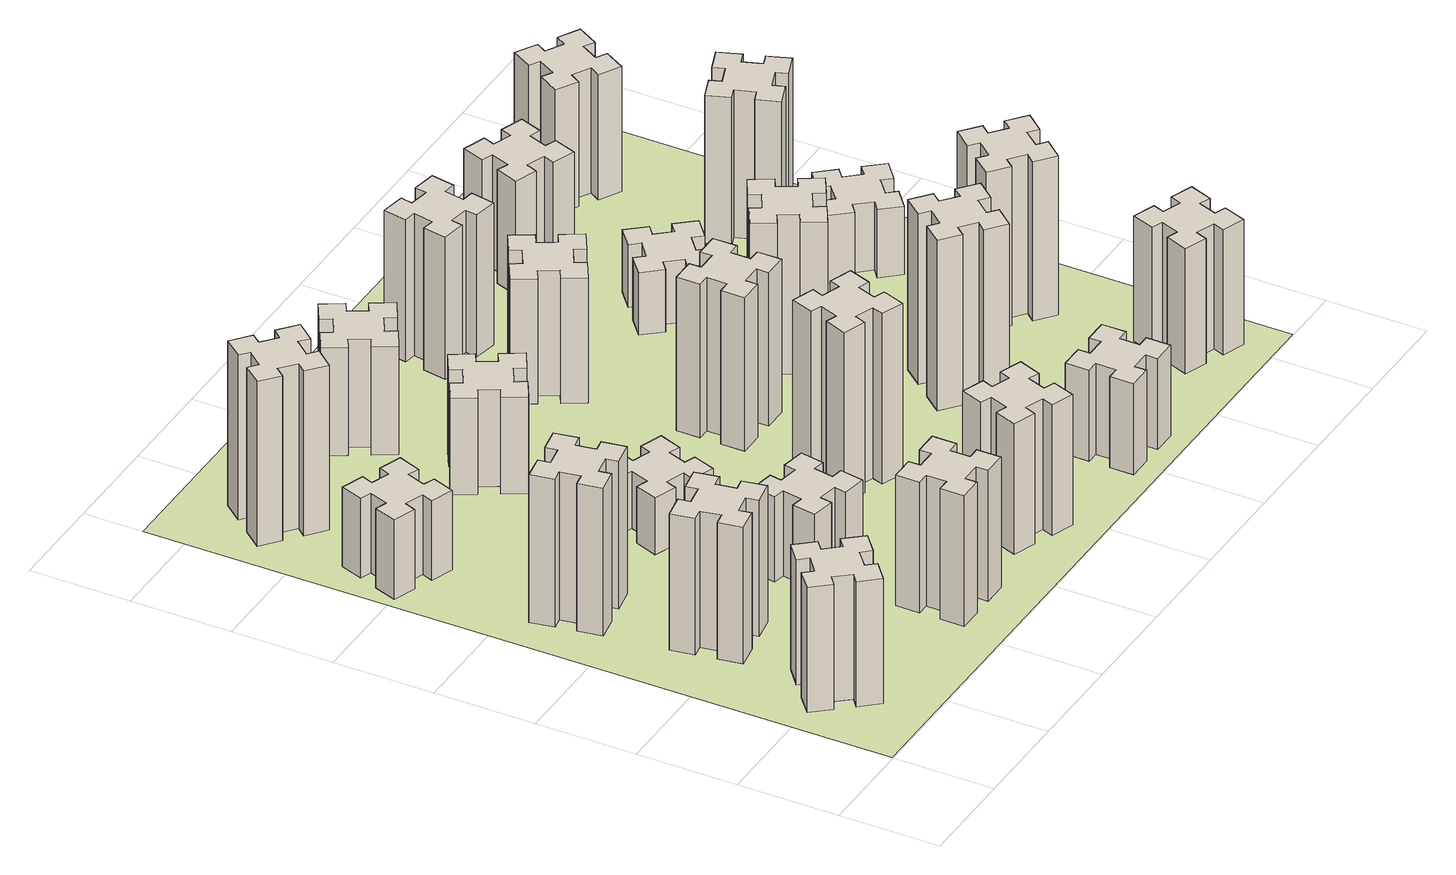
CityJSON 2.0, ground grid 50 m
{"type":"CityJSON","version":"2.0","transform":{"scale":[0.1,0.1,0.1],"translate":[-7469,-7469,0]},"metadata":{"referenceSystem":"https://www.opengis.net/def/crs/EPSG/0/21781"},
"CityObjects":{
"building1":{"type":"Building","attributes":{"class":"1000","function":"1000","usage":"1000","yearOfConstruction":2016,"roofType":"1000","measuredHeight":66,"storeysAboveGround":30,"storeysBelowGround":0},"geometry":[{"type":"Solid","lod":"1","boundaries":[[[[0,1,2,3,4,5,6,7,8,9,10,11,12,13,14,15,16,17,18,19]],[[17,16,20,21]],[[16,15,22,20]],[[15,14,23,22]],[[14,13,24,23]],[[13,12,25,24]],[[12,11,26,25]],[[11,10,27,26]],[[10,9,28,27]],[[9,8,29,28]],[[8,7,30,29]],[[7,6,31,30]],[[6,5,32,31]],[[5,4,33,32]],[[4,3,34,33]],[[3,2,35,34]],[[2,1,36,35]],[[1,0,37,36]],[[0,19,38,37]],[[19,18,39,38]],[[18,17,21,39]],[[24,25,26,27,28,29,30,31,32,33,34,35,36,37,38,39,21,20,22,23]]]]}]},
"building2":{"type":"Building","attributes":{"class":"1000","function":"1000","usage":"1000","yearOfConstruction":2016,"roofType":"1000","measuredHeight":72,"storeysAboveGround":30,"storeysBelowGround":0},"geometry":[{"type":"Solid","lod":"1","boundaries":[[[[40,41,42,43,44,45,46,47,48,49,50,51,52,53,54,55,56,57,58,59]],[[57,56,60,61]],[[56,55,62,60]],[[55,54,63,62]],[[54,53,64,63]],[[53,52,65,64]],[[52,51,66,65]],[[51,50,67,66]],[[50,49,68,67]],[[49,48,69,68]],[[48,47,70,69]],[[47,46,71,70]],[[46,45,72,71]],[[45,44,73,72]],[[44,43,74,73]],[[43,42,75,74]],[[42,41,76,75]],[[41,40,77,76]],[[40,59,78,77]],[[59,58,79,78]],[[58,57,61,79]],[[64,65,66,67,68,69,70,71,72,73,74,75,76,77,78,79,61,60,62,63]]]]}]},
"building3":{"type":"Building","attributes":{"class":"1000","function":"1000","usage":"1000","yearOfConstruction":2016,"roofType":"1000","measuredHeight":78,"storeysAboveGround":30,"storeysBelowGround":0},"geometry":[{"type":"Solid","lod":"1","boundaries":[[[[80,81,82,83,84,85,86,87,88,89,90,91,92,93,94,95,96,97,98,99]],[[97,96,100,101]],[[96,95,102,100]],[[95,94,103,102]],[[94,93,104,103]],[[93,92,105,104]],[[92,91,106,105]],[[91,90,107,106]],[[90,89,108,107]],[[89,88,109,108]],[[88,87,110,109]],[[87,86,111,110]],[[86,85,112,111]],[[85,84,113,112]],[[84,83,114,113]],[[83,82,115,114]],[[82,81,116,115]],[[81,80,117,116]],[[80,99,118,117]],[[99,98,119,118]],[[98,97,101,119]],[[104,105,106,107,108,109,110,111,112,113,114,115,116,117,118,119,101,100,102,103]]]]}]},
"building4":{"type":"Building","attributes":{"class":"1000","function":"1000","usage":"1000","yearOfConstruction":2016,"roofType":"1000","measuredHeight":42,"storeysAboveGround":30,"storeysBelowGround":0},"geometry":[{"type":"Solid","lod":"1","boundaries":[[[[120,121,122,123,124,125,126,127,128,129,130,131,132,133,134,135,136,137,138,139]],[[137,136,140,141]],[[136,135,142,140]],[[135,134,143,142]],[[134,133,144,143]],[[133,132,145,144]],[[132,131,146,145]],[[131,130,147,146]],[[130,129,148,147]],[[129,128,149,148]],[[128,127,150,149]],[[127,126,151,150]],[[126,125,152,151]],[[125,124,153,152]],[[124,123,154,153]],[[123,122,155,154]],[[122,121,156,155]],[[121,120,157,156]],[[120,139,158,157]],[[139,138,159,158]],[[138,137,141,159]],[[144,145,146,147,148,149,150,151,152,153,154,155,156,157,158,159,141,140,142,143]]]]}]},
"building5":{"type":"Building","attributes":{"class":"1000","function":"1000","usage":"1000","yearOfConstruction":2016,"roofType":"1000","measuredHeight":69,"storeysAboveGround":30,"storeysBelowGround":0},"geometry":[{"type":"Solid","lod":"1","boundaries":[[[[160,161,162,163,164,165,166,167,168,169,170,171,172,173,174,175,176,177,178,179]],[[177,176,180,181]],[[176,175,182,180]],[[175,174,183,182]],[[174,173,184,183]],[[173,172,185,184]],[[172,171,186,185]],[[171,170,187,186]],[[170,169,188,187]],[[169,168,189,188]],[[168,167,190,189]],[[167,166,191,190]],[[166,165,192,191]],[[165,164,193,192]],[[164,163,194,193]],[[163,162,195,194]],[[162,161,196,195]],[[161,160,197,196]],[[160,179,198,197]],[[179,178,199,198]],[[178,177,181,199]],[[184,185,186,187,188,189,190,191,192,193,194,195,196,197,198,199,181,180,182,183]]]]}]},
"building6":{"type":"Building","attributes":{"class":"1000","function":"1000","usage":"1000","yearOfConstruction":2016,"roofType":"1000","measuredHeight":87,"storeysAboveGround":30,"storeysBelowGround":0},"geometry":[{"type":"Solid","lod":"1","boundaries":[[[[200,201,202,203,204,205,206,207,208,209,210,211,212,213,214,215,216,217,218,219]],[[217,216,220,221]],[[216,215,222,220]],[[215,214,223,222]],[[214,213,224,223]],[[213,212,225,224]],[[212,211,226,225]],[[211,210,227,226]],[[210,209,228,227]],[[209,208,229,228]],[[208,207,230,229]],[[207,206,231,230]],[[206,205,232,231]],[[205,204,233,232]],[[204,203,234,233]],[[203,202,235,234]],[[202,201,236,235]],[[201,200,237,236]],[[200,219,238,237]],[[219,218,239,238]],[[218,217,221,239]],[[224,225,226,227,228,229,230,231,232,233,234,235,236,237,238,239,221,220,222,223]]]]}]},
"building7":{"type":"Building","attributes":{"class":"1000","function":"1000","usage":"1000","yearOfConstruction":2016,"roofType":"1000","measuredHeight":45,"storeysAboveGround":30,"storeysBelowGround":0},"geometry":[{"type":"Solid","lod":"1","boundaries":[[[[240,241,242,243,244,245,246,247,248,249,250,251,252,253,254,255,256,257,258,259]],[[257,256,260,261]],[[256,255,262,260]],[[255,254,263,262]],[[254,253,264,263]],[[253,252,265,264]],[[252,251,266,265]],[[251,250,267,266]],[[250,249,268,267]],[[249,248,269,268]],[[248,247,270,269]],[[247,246,271,270]],[[246,245,272,271]],[[245,244,273,272]],[[244,243,274,273]],[[243,242,275,274]],[[242,241,276,275]],[[241,240,277,276]],[[240,259,278,277]],[[259,258,279,278]],[[258,257,261,279]],[[264,265,266,267,268,269,270,271,272,273,274,275,276,277,278,279,261,260,262,263]]]]}]},
"building8":{"type":"Building","attributes":{"class":"1000","function":"1000","usage":"1000","yearOfConstruction":2016,"roofType":"1000","measuredHeight":30,"storeysAboveGround":30,"storeysBelowGround":0},"geometry":[{"type":"Solid","lod":"1","boundaries":[[[[280,281,282,283,284,285,286,287,288,289,290,291,292,293,294,295,296,297,298,299]],[[297,296,300,301]],[[296,295,302,300]],[[295,294,303,302]],[[294,293,304,303]],[[293,292,305,304]],[[292,291,306,305]],[[291,290,307,306]],[[290,289,308,307]],[[289,288,309,308]],[[288,287,310,309]],[[287,286,311,310]],[[286,285,312,311]],[[285,284,313,312]],[[284,283,314,313]],[[283,282,315,314]],[[282,281,316,315]],[[281,280,317,316]],[[280,299,318,317]],[[299,298,319,318]],[[298,297,301,319]],[[304,305,306,307,308,309,310,311,312,313,314,315,316,317,318,319,301,300,302,303]]]]}]},
"building9":{"type":"Building","attributes":{"class":"1000","function":"1000","usage":"1000","yearOfConstruction":2016,"roofType":"1000","measuredHeight":51,"storeysAboveGround":30,"storeysBelowGround":0},"geometry":[{"type":"Solid","lod":"1","boundaries":[[[[320,321,322,323,324,325,326,327,328,329,330,331,332,333,334,335,336,337,338,339]],[[337,336,340,341]],[[336,335,342,340]],[[335,334,343,342]],[[334,333,344,343]],[[333,332,345,344]],[[332,331,346,345]],[[331,330,347,346]],[[330,329,348,347]],[[329,328,349,348]],[[328,327,350,349]],[[327,326,351,350]],[[326,325,352,351]],[[325,324,353,352]],[[324,323,354,353]],[[323,322,355,354]],[[322,321,356,355]],[[321,320,357,356]],[[320,339,358,357]],[[339,338,359,358]],[[338,337,341,359]],[[344,345,346,347,348,349,350,351,352,353,354,355,356,357,358,359,341,340,342,343]]]]}]},
"building10":{"type":"Building","attributes":{"class":"1000","function":"1000","usage":"1000","yearOfConstruction":2016,"roofType":"1000","measuredHeight":69,"storeysAboveGround":30,"storeysBelowGround":0},"geometry":[{"type":"Solid","lod":"1","boundaries":[[[[360,361,362,363,364,365,366,367,368,369,370,371,372,373,374,375,376,377,378,379]],[[377,376,380,381]],[[376,375,382,380]],[[375,374,383,382]],[[374,373,384,383]],[[373,372,385,384]],[[372,371,386,385]],[[371,370,387,386]],[[370,369,388,387]],[[369,368,389,388]],[[368,367,390,389]],[[367,366,391,390]],[[366,365,392,391]],[[365,364,393,392]],[[364,363,394,393]],[[363,362,395,394]],[[362,361,396,395]],[[361,360,397,396]],[[360,379,398,397]],[[379,378,399,398]],[[378,377,381,399]],[[384,385,386,387,388,389,390,391,392,393,394,395,396,397,398,399,381,380,382,383]]]]}]},
"building11":{"type":"Building","attributes":{"class":"1000","function":"1000","usage":"1000","yearOfConstruction":2016,"roofType":"1000","measuredHeight":57,"storeysAboveGround":30,"storeysBelowGround":0},"geometry":[{"type":"Solid","lod":"1","boundaries":[[[[400,401,402,403,404,405,406,407,408,409,410,411,412,413,414,415,416,417,418,419]],[[417,416,420,421]],[[416,415,422,420]],[[415,414,423,422]],[[414,413,424,423]],[[413,412,425,424]],[[412,411,426,425]],[[411,410,427,426]],[[410,409,428,427]],[[409,408,429,428]],[[408,407,430,429]],[[407,406,431,430]],[[406,405,432,431]],[[405,404,433,432]],[[404,403,434,433]],[[403,402,435,434]],[[402,401,436,435]],[[401,400,437,436]],[[400,419,438,437]],[[419,418,439,438]],[[418,417,421,439]],[[424,425,426,427,428,429,430,431,432,433,434,435,436,437,438,439,421,420,422,423]]]]}]},
"building12":{"type":"Building","attributes":{"class":"1000","function":"1000","usage":"1000","yearOfConstruction":2016,"roofType":"1000","measuredHeight":90,"storeysAboveGround":30,"storeysBelowGround":0},"geometry":[{"type":"Solid","lod":"1","boundaries":[[[[440,441,442,443,444,445,446,447,448,449,450,451,452,453,454,455,456,457,458,459]],[[457,456,460,461]],[[456,455,462,460]],[[455,454,463,462]],[[454,453,464,463]],[[453,452,465,464]],[[452,451,466,465]],[[451,450,467,466]],[[450,449,468,467]],[[449,448,469,468]],[[448,447,470,469]],[[447,446,471,470]],[[446,445,472,471]],[[445,444,473,472]],[[444,443,474,473]],[[443,442,475,474]],[[442,441,476,475]],[[441,440,477,476]],[[440,459,478,477]],[[459,458,479,478]],[[458,457,461,479]],[[464,465,466,467,468,469,470,471,472,473,474,475,476,477,478,479,461,460,462,463]]]]}]},
"building13":{"type":"Building","attributes":{"class":"1000","function":"1000","usage":"1000","yearOfConstruction":2016,"roofType":"1000","measuredHeight":81,"storeysAboveGround":30,"storeysBelowGround":0},"geometry":[{"type":"Solid","lod":"1","boundaries":[[[[480,481,482,483,484,485,486,487,488,489,490,491,492,493,494,495,496,497,498,499]],[[497,496,500,501]],[[496,495,502,500]],[[495,494,503,502]],[[494,493,504,503]],[[493,492,505,504]],[[492,491,506,505]],[[491,490,507,506]],[[490,489,508,507]],[[489,488,509,508]],[[488,487,510,509]],[[487,486,511,510]],[[486,485,512,511]],[[485,484,513,512]],[[484,483,514,513]],[[483,482,515,514]],[[482,481,516,515]],[[481,480,517,516]],[[480,499,518,517]],[[499,498,519,518]],[[498,497,501,519]],[[504,505,506,507,508,509,510,511,512,513,514,515,516,517,518,519,501,500,502,503]]]]}]},
"building14":{"type":"Building","attributes":{"class":"1000","function":"1000","usage":"1000","yearOfConstruction":2016,"roofType":"1000","measuredHeight":66,"storeysAboveGround":30,"storeysBelowGround":0},"geometry":[{"type":"Solid","lod":"1","boundaries":[[[[520,521,522,523,524,525,526,527,528,529,530,531,532,533,534,535,536,537,538,539]],[[537,536,540,541]],[[536,535,542,540]],[[535,534,543,542]],[[534,533,544,543]],[[533,532,545,544]],[[532,531,546,545]],[[531,530,547,546]],[[530,529,548,547]],[[529,528,549,548]],[[528,527,550,549]],[[527,526,551,550]],[[526,525,552,551]],[[525,524,553,552]],[[524,523,554,553]],[[523,522,555,554]],[[522,521,556,555]],[[521,520,557,556]],[[520,539,558,557]],[[539,538,559,558]],[[538,537,541,559]],[[544,545,546,547,548,549,550,551,552,553,554,555,556,557,558,559,541,540,542,543]]]]}]},
"building15":{"type":"Building","attributes":{"class":"1000","function":"1000","usage":"1000","yearOfConstruction":2016,"roofType":"1000","measuredHeight":48,"storeysAboveGround":30,"storeysBelowGround":0},"geometry":[{"type":"Solid","lod":"1","boundaries":[[[[560,561,562,563,564,565,566,567,568,569,570,571,572,573,574,575,576,577,578,579]],[[577,576,580,581]],[[576,575,582,580]],[[575,574,583,582]],[[574,573,584,583]],[[573,572,585,584]],[[572,571,586,585]],[[571,570,587,586]],[[570,569,588,587]],[[569,568,589,588]],[[568,567,590,589]],[[567,566,591,590]],[[566,565,592,591]],[[565,564,593,592]],[[564,563,594,593]],[[563,562,595,594]],[[562,561,596,595]],[[561,560,597,596]],[[560,579,598,597]],[[579,578,599,598]],[[578,577,581,599]],[[584,585,586,587,588,589,590,591,592,593,594,595,596,597,598,599,581,580,582,583]]]]}]},
"building16":{"type":"Building","attributes":{"class":"1000","function":"1000","usage":"1000","yearOfConstruction":2016,"roofType":"1000","measuredHeight":75,"storeysAboveGround":30,"storeysBelowGround":0},"geometry":[{"type":"Solid","lod":"1","boundaries":[[[[600,601,602,603,604,605,606,607,608,609,610,611,612,613,614,615,616,617,618,619]],[[617,616,620,621]],[[616,615,622,620]],[[615,614,623,622]],[[614,613,624,623]],[[613,612,625,624]],[[612,611,626,625]],[[611,610,627,626]],[[610,609,628,627]],[[609,608,629,628]],[[608,607,630,629]],[[607,606,631,630]],[[606,605,632,631]],[[605,604,633,632]],[[604,603,634,633]],[[603,602,635,634]],[[602,601,636,635]],[[601,600,637,636]],[[600,619,638,637]],[[619,618,639,638]],[[618,617,621,639]],[[624,625,626,627,628,629,630,631,632,633,634,635,636,637,638,639,621,620,622,623]]]]}]},
"building17":{"type":"Building","attributes":{"class":"1000","function":"1000","usage":"1000","yearOfConstruction":2016,"roofType":"1000","measuredHeight":90,"storeysAboveGround":30,"storeysBelowGround":0},"geometry":[{"type":"Solid","lod":"1","boundaries":[[[[640,641,642,643,644,645,646,647,648,649,650,651,652,653,654,655,656,657,658,659]],[[657,656,660,661]],[[656,655,662,660]],[[655,654,663,662]],[[654,653,664,663]],[[653,652,665,664]],[[652,651,666,665]],[[651,650,667,666]],[[650,649,668,667]],[[649,648,669,668]],[[648,647,670,669]],[[647,646,671,670]],[[646,645,672,671]],[[645,644,673,672]],[[644,643,674,673]],[[643,642,675,674]],[[642,641,676,675]],[[641,640,677,676]],[[640,659,678,677]],[[659,658,679,678]],[[658,657,661,679]],[[664,665,666,667,668,669,670,671,672,673,674,675,676,677,678,679,661,660,662,663]]]]}]},
"building18":{"type":"Building","attributes":{"class":"1000","function":"1000","usage":"1000","yearOfConstruction":2016,"roofType":"1000","measuredHeight":84,"storeysAboveGround":30,"storeysBelowGround":0},"geometry":[{"type":"Solid","lod":"1","boundaries":[[[[680,681,682,683,684,685,686,687,688,689,690,691,692,693,694,695,696,697,698,699]],[[697,696,700,701]],[[696,695,702,700]],[[695,694,703,702]],[[694,693,704,703]],[[693,692,705,704]],[[692,691,706,705]],[[691,690,707,706]],[[690,689,708,707]],[[689,688,709,708]],[[688,687,710,709]],[[687,686,711,710]],[[686,685,712,711]],[[685,684,713,712]],[[684,683,714,713]],[[683,682,715,714]],[[682,681,716,715]],[[681,680,717,716]],[[680,699,718,717]],[[699,698,719,718]],[[698,697,701,719]],[[704,705,706,707,708,709,710,711,712,713,714,715,716,717,718,719,701,700,702,703]]]]}]},
"building19":{"type":"Building","attributes":{"class":"1000","function":"1000","usage":"1000","yearOfConstruction":2016,"roofType":"1000","measuredHeight":33,"storeysAboveGround":30,"storeysBelowGround":0},"geometry":[{"type":"Solid","lod":"1","boundaries":[[[[720,721,722,723,724,725,726,727,728,729,730,731,732,733,734,735,736,737,738,739]],[[737,736,740,741]],[[736,735,742,740]],[[735,734,743,742]],[[734,733,744,743]],[[733,732,745,744]],[[732,731,746,745]],[[731,730,747,746]],[[730,729,748,747]],[[729,728,749,748]],[[728,727,750,749]],[[727,726,751,750]],[[726,725,752,751]],[[725,724,753,752]],[[724,723,754,753]],[[723,722,755,754]],[[722,721,756,755]],[[721,720,757,756]],[[720,739,758,757]],[[739,738,759,758]],[[738,737,741,759]],[[744,745,746,747,748,749,750,751,752,753,754,755,756,757,758,759,741,740,742,743]]]]}]},
"building20":{"type":"Building","attributes":{"class":"1000","function":"1000","usage":"1000","yearOfConstruction":2016,"roofType":"1000","measuredHeight":66,"storeysAboveGround":30,"storeysBelowGround":0},"geometry":[{"type":"Solid","lod":"1","boundaries":[[[[760,761,762,763,764,765,766,767,768,769,770,771,772,773,774,775,776,777,778,779]],[[777,776,780,781]],[[776,775,782,780]],[[775,774,783,782]],[[774,773,784,783]],[[773,772,785,784]],[[772,771,786,785]],[[771,770,787,786]],[[770,769,788,787]],[[769,768,789,788]],[[768,767,790,789]],[[767,766,791,790]],[[766,765,792,791]],[[765,764,793,792]],[[764,763,794,793]],[[763,762,795,794]],[[762,761,796,795]],[[761,760,797,796]],[[760,779,798,797]],[[779,778,799,798]],[[778,777,781,799]],[[784,785,786,787,788,789,790,791,792,793,794,795,796,797,798,799,781,780,782,783]]]]}]},
"building21":{"type":"Building","attributes":{"class":"1000","function":"1000","usage":"1000","yearOfConstruction":2016,"roofType":"1000","measuredHeight":60,"storeysAboveGround":30,"storeysBelowGround":0},"geometry":[{"type":"Solid","lod":"1","boundaries":[[[[800,801,802,803,804,805,806,807,808,809,810,811,812,813,814,815,816,817,818,819]],[[817,816,820,821]],[[816,815,822,820]],[[815,814,823,822]],[[814,813,824,823]],[[813,812,825,824]],[[812,811,826,825]],[[811,810,827,826]],[[810,809,828,827]],[[809,808,829,828]],[[808,807,830,829]],[[807,806,831,830]],[[806,805,832,831]],[[805,804,833,832]],[[804,803,834,833]],[[803,802,835,834]],[[802,801,836,835]],[[801,800,837,836]],[[800,819,838,837]],[[819,818,839,838]],[[818,817,821,839]],[[824,825,826,827,828,829,830,831,832,833,834,835,836,837,838,839,821,820,822,823]]]]}]},
"building22":{"type":"Building","attributes":{"class":"1000","function":"1000","usage":"1000","yearOfConstruction":2016,"roofType":"1000","measuredHeight":84,"storeysAboveGround":30,"storeysBelowGround":0},"geometry":[{"type":"Solid","lod":"1","boundaries":[[[[840,841,842,843,844,845,846,847,848,849,850,851,852,853,854,855,856,857,858,859]],[[857,856,860,861]],[[856,855,862,860]],[[855,854,863,862]],[[854,853,864,863]],[[853,852,865,864]],[[852,851,866,865]],[[851,850,867,866]],[[850,849,868,867]],[[849,848,869,868]],[[848,847,870,869]],[[847,846,871,870]],[[846,845,872,871]],[[845,844,873,872]],[[844,843,874,873]],[[843,842,875,874]],[[842,841,876,875]],[[841,840,877,876]],[[840,859,878,877]],[[859,858,879,878]],[[858,857,861,879]],[[864,865,866,867,868,869,870,871,872,873,874,875,876,877,878,879,861,860,862,863]]]]}]},
"building23":{"type":"Building","attributes":{"class":"1000","function":"1000","usage":"1000","yearOfConstruction":2016,"roofType":"1000","measuredHeight":36,"storeysAboveGround":30,"storeysBelowGround":0},"geometry":[{"type":"Solid","lod":"1","boundaries":[[[[880,881,882,883,884,885,886,887,888,889,890,891,892,893,894,895,896,897,898,899]],[[897,896,900,901]],[[896,895,902,900]],[[895,894,903,902]],[[894,893,904,903]],[[893,892,905,904]],[[892,891,906,905]],[[891,890,907,906]],[[890,889,908,907]],[[889,888,909,908]],[[888,887,910,909]],[[887,886,911,910]],[[886,885,912,911]],[[885,884,913,912]],[[884,883,914,913]],[[883,882,915,914]],[[882,881,916,915]],[[881,880,917,916]],[[880,899,918,917]],[[899,898,919,918]],[[898,897,901,919]],[[904,905,906,907,908,909,910,911,912,913,914,915,916,917,918,919,901,900,902,903]]]]}]},
"building24":{"type":"Building","attributes":{"class":"1000","function":"1000","usage":"1000","yearOfConstruction":2016,"roofType":"1000","measuredHeight":78,"storeysAboveGround":30,"storeysBelowGround":0},"geometry":[{"type":"Solid","lod":"1","boundaries":[[[[920,921,922,923,924,925,926,927,928,929,930,931,932,933,934,935,936,937,938,939]],[[937,936,940,941]],[[936,935,942,940]],[[935,934,943,942]],[[934,933,944,943]],[[933,932,945,944]],[[932,931,946,945]],[[931,930,947,946]],[[930,929,948,947]],[[929,928,949,948]],[[928,927,950,949]],[[927,926,951,950]],[[926,925,952,951]],[[925,924,953,952]],[[924,923,954,953]],[[923,922,955,954]],[[922,921,956,955]],[[921,920,957,956]],[[920,939,958,957]],[[939,938,959,958]],[[938,937,941,959]],[[944,945,946,947,948,949,950,951,952,953,954,955,956,957,958,959,941,940,942,943]]]]}]},
"building25":{"type":"Building","attributes":{"class":"1000","function":"1000","usage":"1000","yearOfConstruction":2016,"roofType":"1000","measuredHeight":66,"storeysAboveGround":30,"storeysBelowGround":0},"geometry":[{"type":"Solid","lod":"1","boundaries":[[[[960,961,962,963,964,965,966,967,968,969,970,971,972,973,974,975,976,977,978,979]],[[977,976,980,981]],[[976,975,982,980]],[[975,974,983,982]],[[974,973,984,983]],[[973,972,985,984]],[[972,971,986,985]],[[971,970,987,986]],[[970,969,988,987]],[[969,968,989,988]],[[968,967,990,989]],[[967,966,991,990]],[[966,965,992,991]],[[965,964,993,992]],[[964,963,994,993]],[[963,962,995,994]],[[962,961,996,995]],[[961,960,997,996]],[[960,979,998,997]],[[979,978,999,998]],[[978,977,981,999]],[[984,985,986,987,988,989,990,991,992,993,994,995,996,997,998,999,981,980,982,983]]]]}]},
"landuse1":{"type":"LandUse","attributes":{"name":"plot1","function":"1010"},"geometry":[{"type":"MultiSurface","lod":"1","boundaries":[[[1000,1001,1002,1003]]]}]}
},
"vertices":[
[343,592,0],[266,527,0],[228,573,0],[136,496,0],[213,404,0],[259,443,0],[323,366,0],[277,328,0],[354,236,0],[446,313,0],[408,359,0],[484,423,0],[523,377,0],[615,454,0],[538,546,0],[492,508,0],[427,584,0],[473,623,0],[396,715,0],[304,638,0],[427,584,660],[473,623,660],[492,508,660],[538,546,660],[615,454,660],[523,377,660],[484,423,660],[408,359,660],[446,313,660],[354,236,660],[277,328,660],[323,366,660],[259,443,660],[213,404,660],[136,496,660],[228,573,660],[266,527,660],[343,592,660],[304,638,660],[396,715,660],
[505,1232,0],[407,1215,0],[397,1274,0],[278,1253,0],[299,1135,0],[358,1145,0],[376,1047,0],[317,1037,0],[337,918,0],[456,939,0],[445,998,0],[544,1016,0],[554,957,0],[672,977,0],[651,1096,0],[592,1085,0],[575,1184,0],[634,1194,0],[613,1312,0],[495,1291,0],[575,1184,720],[634,1194,720],[592,1085,720],[651,1096,720],[672,977,720],[554,957,720],[544,1016,720],[445,998,720],[456,939,720],[337,918,720],[317,1037,720],[376,1047,720],[358,1145,720],[299,1135,720],[278,1253,720],[397,1274,720],[407,1215,720],[505,1232,720],[495,1291,720],[613,1312,720],
[405,1872,0],[307,1855,0],[297,1914,0],[178,1893,0],[199,1775,0],[258,1785,0],[276,1687,0],[217,1677,0],[237,1558,0],[356,1579,0],[345,1638,0],[444,1656,0],[454,1597,0],[572,1617,0],[551,1736,0],[492,1725,0],[475,1824,0],[534,1834,0],[513,1952,0],[395,1931,0],[475,1824,780],[534,1834,780],[492,1725,780],[551,1736,780],[572,1617,780],[454,1597,780],[444,1656,780],[345,1638,780],[356,1579,780],[237,1558,780],[217,1677,780],[276,1687,780],[258,1785,780],[199,1775,780],[178,1893,780],[297,1914,780],[307,1855,780],[405,1872,780],[395,1931,780],[513,1952,780],
[191,2509,0],[285,2475,0],[264,2419,0],[377,2377,0],[418,2490,0],[362,2511,0],[396,2605,0],[452,2584,0],[493,2697,0],[380,2738,0],[360,2682,0],[266,2716,0],[287,2772,0],[174,2813,0],[133,2700,0],[189,2680,0],[155,2586,0],[99,2607,0],[57,2494,0],[170,2453,0],[155,2586,420],[99,2607,420],[189,2680,420],[133,2700,420],[174,2813,420],[287,2772,420],[266,2716,420],[360,2682,420],[380,2738,420],[493,2697,420],[452,2584,420],[396,2605,420],[362,2511,420],[418,2490,420],[377,2377,420],[264,2419,420],[285,2475,420],[191,2509,420],[170,2453,420],[57,2494,420],
[1105,425,0],[1105,325,0],[1045,325,0],[1045,205,0],[1165,205,0],[1165,265,0],[1265,265,0],[1265,205,0],[1385,205,0],[1385,325,0],[1325,325,0],[1325,425,0],[1385,425,0],[1385,545,0],[1265,545,0],[1265,485,0],[1165,485,0],[1165,545,0],[1045,545,0],[1045,425,0],[1165,485,690],[1165,545,690],[1265,485,690],[1265,545,690],[1385,545,690],[1385,425,690],[1325,425,690],[1325,325,690],[1385,325,690],[1385,205,690],[1265,205,690],[1265,265,690],[1165,265,690],[1165,205,690],[1045,205,690],[1045,325,690],[1105,325,690],[1105,425,690],[1045,425,690],[1045,545,690],
[427,3126,0],[492,3203,0],[538,3164,0],[615,3256,0],[523,3333,0],[484,3287,0],[408,3352,0],[446,3398,0],[354,3475,0],[277,3383,0],[323,3344,0],[259,3268,0],[213,3306,0],[136,3214,0],[228,3137,0],[266,3183,0],[343,3119,0],[304,3073,0],[396,2996,0],[473,3088,0],[343,3119,870],[304,3073,870],[266,3183,870],[228,3137,870],[136,3214,870],[213,3306,870],[259,3268,870],[323,3344,870],[277,3383,870],[354,3475,870],[446,3398,870],[408,3352,870],[484,3287,870],[523,3333,870],[615,3256,870],[538,3164,870],[492,3203,870],[427,3126,870],[473,3088,870],[396,2996,870],
[1047,916,0],[1145,898,0],[1135,839,0],[1253,818,0],[1274,937,0],[1215,947,0],[1232,1045,0],[1291,1035,0],[1312,1153,0],[1194,1174,0],[1184,1115,0],[1085,1132,0],[1096,1191,0],[977,1212,0],[957,1094,0],[1016,1084,0],[998,985,0],[939,996,0],[918,877,0],[1037,857,0],[998,985,450],[939,996,450],[1016,1084,450],[957,1094,450],[977,1212,450],[1096,1191,450],[1085,1132,450],[1184,1115,450],[1194,1174,450],[1312,1153,450],[1291,1035,450],[1232,1045,450],[1215,947,450],[1274,937,450],[1253,818,450],[1135,839,450],[1145,898,450],[1047,916,450],[1037,857,450],[918,877,450],
[1031,1669,0],[1125,1635,0],[1104,1579,0],[1217,1537,0],[1258,1650,0],[1202,1671,0],[1236,1765,0],[1292,1744,0],[1333,1857,0],[1220,1898,0],[1200,1842,0],[1106,1876,0],[1127,1932,0],[1014,1973,0],[973,1860,0],[1029,1840,0],[995,1746,0],[939,1767,0],[897,1654,0],[1010,1613,0],[995,1746,300],[939,1767,300],[1029,1840,300],[973,1860,300],[1014,1973,300],[1127,1932,300],[1106,1876,300],[1200,1842,300],[1220,1898,300],[1333,1857,300],[1292,1744,300],[1236,1765,300],[1202,1671,300],[1258,1650,300],[1217,1537,300],[1104,1579,300],[1125,1635,300],[1031,1669,300],[1010,1613,300],[897,1654,300],
[1236,2607,0],[1186,2694,0],[1238,2724,0],[1178,2828,0],[1074,2768,0],[1104,2716,0],[1017,2666,0],[987,2718,0],[883,2658,0],[943,2554,0],[995,2584,0],[1045,2497,0],[993,2467,0],[1053,2363,0],[1157,2423,0],[1127,2475,0],[1214,2525,0],[1244,2473,0],[1348,2533,0],[1288,2637,0],[1214,2525,510],[1244,2473,510],[1127,2475,510],[1157,2423,510],[1053,2363,510],[993,2467,510],[1045,2497,510],[995,2584,510],[943,2554,510],[883,2658,510],[987,2718,510],[1017,2666,510],[1104,2716,510],[1074,2768,510],[1178,2828,510],[1238,2724,510],[1186,2694,510],[1236,2607,510],[1288,2637,510],[1348,2533,510],
[1769,460,0],[1735,366,0],[1679,387,0],[1637,274,0],[1750,233,0],[1771,289,0],[1865,255,0],[1844,199,0],[1957,157,0],[1998,270,0],[1942,291,0],[1976,385,0],[2032,364,0],[2073,477,0],[1960,518,0],[1940,462,0],[1846,496,0],[1867,552,0],[1754,593,0],[1713,480,0],[1846,496,690],[1867,552,690],[1940,462,690],[1960,518,690],[2073,477,690],[2032,364,690],[1976,385,690],[1942,291,690],[1998,270,690],[1957,157,690],[1844,199,690],[1865,255,690],[1771,289,690],[1750,233,690],[1637,274,690],[1679,387,690],[1735,366,690],[1769,460,690],[1713,480,690],[1754,593,690],
[995,3224,0],[1045,3137,0],[993,3107,0],[1053,3003,0],[1157,3063,0],[1127,3115,0],[1214,3165,0],[1244,3113,0],[1348,3173,0],[1288,3277,0],[1236,3247,0],[1186,3334,0],[1238,3364,0],[1178,3468,0],[1074,3408,0],[1104,3356,0],[1017,3306,0],[987,3358,0],[883,3298,0],[943,3194,0],[1017,3306,570],[987,3358,570],[1104,3356,570],[1074,3408,570],[1178,3468,570],[1238,3364,570],[1186,3334,570],[1236,3247,570],[1288,3277,570],[1348,3173,570],[1244,3113,570],[1214,3165,570],[1127,3115,570],[1157,3063,570],[1053,3003,570],[993,3107,570],[1045,3137,570],[995,3224,570],[943,3194,570],[883,3298,570],
[1940,1302,0],[1846,1336,0],[1867,1392,0],[1754,1433,0],[1713,1320,0],[1769,1300,0],[1735,1206,0],[1679,1227,0],[1637,1114,0],[1750,1073,0],[1771,1129,0],[1865,1095,0],[1844,1039,0],[1957,997,0],[1998,1110,0],[1942,1131,0],[1976,1225,0],[2032,1204,0],[2073,1317,0],[1960,1358,0],[1976,1225,900],[2032,1204,900],[1942,1131,900],[1998,1110,900],[1957,997,900],[1844,1039,900],[1865,1095,900],[1771,1129,900],[1750,1073,900],[1637,1114,900],[1679,1227,900],[1735,1206,900],[1769,1300,900],[1713,1320,900],[1754,1433,900],[1867,1392,900],[1846,1336,900],[1940,1302,900],[1960,1358,900],[2073,1317,900],
[1845,1905,0],[1845,1805,0],[1785,1805,0],[1785,1685,0],[1905,1685,0],[1905,1745,0],[2005,1745,0],[2005,1685,0],[2125,1685,0],[2125,1805,0],[2065,1805,0],[2065,1905,0],[2125,1905,0],[2125,2025,0],[2005,2025,0],[2005,1965,0],[1905,1965,0],[1905,2025,0],[1785,2025,0],[1785,1905,0],[1905,1965,810],[1905,2025,810],[2005,1965,810],[2005,2025,810],[2125,2025,810],[2125,1905,810],[2065,1905,810],[2065,1805,810],[2125,1805,810],[2125,1685,810],[2005,1685,810],[2005,1745,810],[1905,1745,810],[1905,1685,810],[1785,1685,810],[1785,1805,810],[1845,1805,810],[1845,1905,810],[1785,1905,810],[1785,2025,810],
[1976,2707,0],[1926,2794,0],[1978,2824,0],[1918,2928,0],[1814,2868,0],[1844,2816,0],[1757,2766,0],[1727,2818,0],[1623,2758,0],[1683,2654,0],[1735,2684,0],[1785,2597,0],[1733,2567,0],[1793,2463,0],[1897,2523,0],[1867,2575,0],[1954,2625,0],[1984,2573,0],[2088,2633,0],[2028,2737,0],[1954,2625,660],[1984,2573,660],[1867,2575,660],[1897,2523,660],[1793,2463,660],[1733,2567,660],[1785,2597,660],[1735,2684,660],[1683,2654,660],[1623,2758,660],[1727,2818,660],[1757,2766,660],[1844,2816,660],[1814,2868,660],[1918,2928,660],[1978,2824,660],[1926,2794,660],[1976,2707,660],[2028,2737,660],[2088,2633,660],
[2485,325,0],[2485,225,0],[2425,225,0],[2425,105,0],[2545,105,0],[2545,165,0],[2645,165,0],[2645,105,0],[2765,105,0],[2765,225,0],[2705,225,0],[2705,325,0],[2765,325,0],[2765,445,0],[2645,445,0],[2645,385,0],[2545,385,0],[2545,445,0],[2425,445,0],[2425,325,0],[2545,385,480],[2545,445,480],[2645,385,480],[2645,445,480],[2765,445,480],[2765,325,480],[2705,325,480],[2705,225,480],[2765,225,480],[2765,105,480],[2645,105,480],[2645,165,480],[2545,165,480],[2545,105,480],[2425,105,480],[2425,225,480],[2485,225,480],[2485,325,480],[2425,325,480],[2425,445,480],
[1955,3167,0],[1972,3265,0],[2031,3255,0],[2052,3373,0],[1934,3394,0],[1924,3335,0],[1825,3352,0],[1836,3411,0],[1717,3432,0],[1697,3314,0],[1756,3304,0],[1738,3205,0],[1679,3216,0],[1658,3097,0],[1777,3077,0],[1787,3136,0],[1885,3118,0],[1875,3059,0],[1993,3038,0],[2014,3157,0],[1885,3118,750],[1875,3059,750],[1787,3136,750],[1777,3077,750],[1658,3097,750],[1679,3216,750],[1738,3205,750],[1756,3304,750],[1697,3314,750],[1717,3432,750],[1836,3411,750],[1825,3352,750],[1924,3335,750],[1934,3394,750],[2052,3373,750],[2031,3255,750],[1972,3265,750],[1955,3167,750],[2014,3157,750],[1993,3038,750],
[2747,1006,0],[2812,1083,0],[2858,1044,0],[2935,1136,0],[2843,1213,0],[2804,1167,0],[2728,1232,0],[2766,1278,0],[2674,1355,0],[2597,1263,0],[2643,1224,0],[2579,1148,0],[2533,1186,0],[2456,1094,0],[2548,1017,0],[2586,1063,0],[2663,999,0],[2624,953,0],[2716,876,0],[2793,968,0],[2663,999,900],[2624,953,900],[2586,1063,900],[2548,1017,900],[2456,1094,900],[2533,1186,900],[2579,1148,900],[2643,1224,900],[2597,1263,900],[2674,1355,900],[2766,1278,900],[2728,1232,900],[2804,1167,900],[2843,1213,900],[2935,1136,900],[2858,1044,900],[2812,1083,900],[2747,1006,900],[2793,968,900],[2716,876,900],
[2375,1844,0],[2425,1757,0],[2373,1727,0],[2433,1623,0],[2537,1683,0],[2507,1735,0],[2594,1785,0],[2624,1733,0],[2728,1793,0],[2668,1897,0],[2616,1867,0],[2566,1954,0],[2618,1984,0],[2558,2088,0],[2454,2028,0],[2484,1976,0],[2397,1926,0],[2367,1978,0],[2263,1918,0],[2323,1814,0],[2397,1926,840],[2367,1978,840],[2484,1976,840],[2454,2028,840],[2558,2088,840],[2618,1984,840],[2566,1954,840],[2616,1867,840],[2668,1897,840],[2728,1793,840],[2624,1733,840],[2594,1785,840],[2507,1735,840],[2537,1683,840],[2433,1623,840],[2373,1727,840],[2425,1757,840],[2375,1844,840],[2323,1814,840],[2263,1918,840],
[2479,2463,0],[2543,2386,0],[2497,2348,0],[2574,2256,0],[2666,2333,0],[2628,2379,0],[2704,2443,0],[2743,2397,0],[2835,2474,0],[2758,2566,0],[2712,2528,0],[2647,2604,0],[2693,2643,0],[2616,2735,0],[2524,2658,0],[2563,2612,0],[2486,2547,0],[2448,2593,0],[2356,2516,0],[2433,2424,0],[2486,2547,330],[2448,2593,330],[2563,2612,330],[2524,2658,330],[2616,2735,330],[2693,2643,330],[2647,2604,330],[2712,2528,330],[2758,2566,330],[2835,2474,330],[2743,2397,330],[2704,2443,330],[2628,2379,330],[2666,2333,330],[2574,2256,330],[2497,2348,330],[2543,2386,330],[2479,2463,330],[2433,2424,330],[2356,2516,330],
[3351,289,0],[3445,255,0],[3424,199,0],[3537,157,0],[3578,270,0],[3522,291,0],[3556,385,0],[3612,364,0],[3653,477,0],[3540,518,0],[3520,462,0],[3426,496,0],[3447,552,0],[3334,593,0],[3293,480,0],[3349,460,0],[3315,366,0],[3259,387,0],[3217,274,0],[3330,233,0],[3315,366,660],[3259,387,660],[3349,460,660],[3293,480,660],[3334,593,660],[3447,552,660],[3426,496,660],[3520,462,660],[3540,518,660],[3653,477,660],[3612,364,660],[3556,385,660],[3522,291,660],[3578,270,660],[3537,157,660],[3424,199,660],[3445,255,660],[3351,289,660],[3330,233,660],[3217,274,660],
[2682,3151,0],[2716,3245,0],[2772,3224,0],[2813,3337,0],[2700,3378,0],[2680,3322,0],[2586,3356,0],[2607,3412,0],[2494,3453,0],[2453,3340,0],[2509,3320,0],[2475,3226,0],[2419,3247,0],[2377,3134,0],[2490,3093,0],[2511,3149,0],[2605,3115,0],[2584,3059,0],[2697,3017,0],[2738,3130,0],[2605,3115,600],[2584,3059,600],[2511,3149,600],[2490,3093,600],[2377,3134,600],[2419,3247,600],[2475,3226,600],[2509,3320,600],[2453,3340,600],[2494,3453,600],[2607,3412,600],[2586,3356,600],[2680,3322,600],[2700,3378,600],[2813,3337,600],[2772,3224,600],[2716,3245,600],[2682,3151,600],[2738,3130,600],[2697,3017,600],
[3283,1324,0],[3219,1248,0],[3173,1286,0],[3096,1194,0],[3188,1117,0],[3226,1163,0],[3303,1099,0],[3264,1053,0],[3356,976,0],[3433,1068,0],[3387,1106,0],[3452,1183,0],[3498,1144,0],[3575,1236,0],[3483,1313,0],[3444,1267,0],[3368,1332,0],[3406,1378,0],[3314,1455,0],[3237,1363,0],[3368,1332,840],[3406,1378,840],[3444,1267,840],[3483,1313,840],[3575,1236,840],[3498,1144,840],[3452,1183,840],[3387,1106,840],[3433,1068,840],[3356,976,840],[3264,1053,840],[3303,1099,840],[3226,1163,840],[3188,1117,840],[3096,1194,840],[3173,1286,840],[3219,1248,840],[3283,1324,840],[3237,1363,840],[3314,1455,840],
[3219,1923,0],[3283,1846,0],[3237,1808,0],[3314,1716,0],[3406,1793,0],[3368,1839,0],[3444,1903,0],[3483,1857,0],[3575,1934,0],[3498,2026,0],[3452,1988,0],[3387,2064,0],[3433,2103,0],[3356,2195,0],[3264,2118,0],[3303,2072,0],[3226,2007,0],[3188,2053,0],[3096,1976,0],[3173,1884,0],[3226,2007,360],[3188,2053,360],[3303,2072,360],[3264,2118,360],[3356,2195,360],[3433,2103,360],[3387,2064,360],[3452,1988,360],[3498,2026,360],[3575,1934,360],[3483,1857,360],[3444,1903,360],[3368,1839,360],[3406,1793,360],[3314,1716,360],[3237,1808,360],[3283,1846,360],[3219,1923,360],[3173,1884,360],[3096,1976,360],
[3326,2375,0],[3420,2409,0],[3440,2353,0],[3553,2394,0],[3512,2507,0],[3456,2486,0],[3422,2580,0],[3478,2600,0],[3437,2713,0],[3324,2672,0],[3345,2616,0],[3251,2582,0],[3230,2638,0],[3117,2597,0],[3159,2484,0],[3215,2505,0],[3249,2411,0],[3193,2390,0],[3234,2277,0],[3347,2319,0],[3249,2411,780],[3193,2390,780],[3215,2505,780],[3159,2484,780],[3117,2597,780],[3230,2638,780],[3251,2582,780],[3345,2616,780],[3324,2672,780],[3437,2713,780],[3478,2600,780],[3422,2580,780],[3456,2486,780],[3512,2507,780],[3553,2394,780],[3440,2353,780],[3420,2409,780],[3326,2375,780],[3347,2319,780],[3234,2277,780],
[3137,3265,0],[3224,3215,0],[3194,3163,0],[3298,3103,0],[3358,3207,0],[3306,3237,0],[3356,3324,0],[3408,3294,0],[3468,3398,0],[3364,3458,0],[3334,3406,0],[3247,3456,0],[3277,3508,0],[3173,3568,0],[3113,3464,0],[3165,3434,0],[3115,3347,0],[3063,3377,0],[3003,3273,0],[3107,3213,0],[3115,3347,660],[3063,3377,660],[3165,3434,660],[3113,3464,660],[3173,3568,660],[3277,3508,660],[3247,3456,660],[3334,3406,660],[3364,3458,660],[3468,3398,660],[3408,3294,660],[3356,3324,660],[3306,3237,660],[3358,3207,660],[3298,3103,660],[3194,3163,660],[3224,3215,660],[3137,3265,660],[3107,3213,660],[3003,3273,660],
[5,3705,0],[3705,3705,0],[3705,5,0],[5,5,0]
]}
